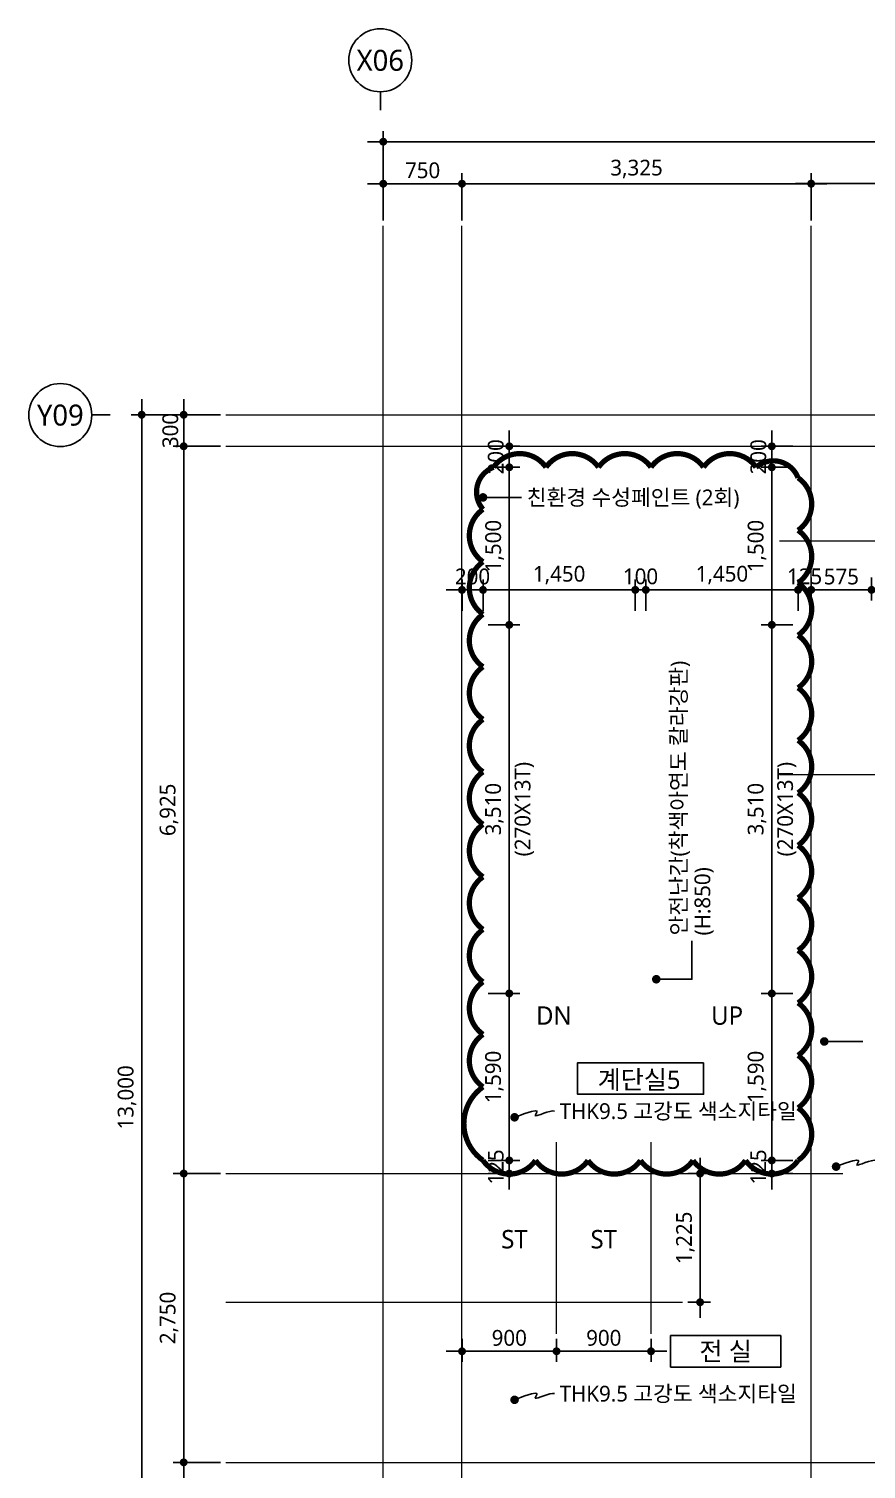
# Model space of a CAD drawing. Header units: millimetres. Extents: x 3320976 to 3527701, y 1183647 to 1243117.
# Drawn here: x 3464464 to 3472438, y 1228565 to 1242280 of the extents above; entities that cross this region are included whole.
import ezdxf
from ezdxf.enums import TextEntityAlignment as Align

# ---------------------------------------------------------------- set-up
doc = ezdxf.new("R2010")
doc.units = ezdxf.units.MM
doc.header["$MEASUREMENT"] = 0
doc.linetypes.add('CEN', pattern=[62, 60, -1, 0, -1])
doc.layers.get('0').update_dxf_attribs({"linetype": 'CONTINUOUS'})
for name, color, linetype, lineweight in [('A-AXIS-BUBL', 7, 'CONTINUOUS', 25), ('A-CNTL', 1, 'CEN', 15), ('A-DIMS', 7, 'CONTINUOUS', 25), ('A-MKXS-LEAD', 7, 'CONTINUOUS', 25), ('A-MKXS-TEXT1', 3, 'CONTINUOUS', 25), ('A-MKXX-NAME', 3, 'CONTINUOUS', 25), ('A-MKXX-SYMB', 7, 'CONTINUOUS', 25), ('A-XXXX-TXT2', 3, 'CONTINUOUS', 25), ('REV-202205', 20, 'CONTINUOUS', 25)]:
    doc.layers.add(name, color=color, linetype=linetype, lineweight=lineweight)
doc.styles.add('HY울릉도L', font='')
doc.styles.add('맑은고딕', font='malgun.ttf')
doc.styles.get('HY울릉도L').set_extended_font_data('HYwulM')
doc.dimstyles.new('CDIM', dxfattribs={"dimtxt": 3, "dimasz": 1.5, "dimexe": 2, "dimexo": 1, "dimgap": 1, "dimtad": 1, "dimdec": 0, "dimrnd": 0.5, "dimzin": 0, "dimdsep": 32, "dimlunit": 6, "dimtxsty": 'HY울릉도L', "dimblk1": '_CIDOT', "dimblk2": '_CIDOT', "dimsah": 1, "dimcen": 5.5, "dimclrd": 2, "dimclre": 2, "dimclrt": 7, "dimadec": 0, "dimazin": 0, "dimtfac": 1, "dimtdec": 0, "dimtix": 1, "dimtmove": 2, "dimatfit": 1, "dimldrblk": '_CIDOT', "dimfxl": 1, "dimtolj": 1, "dimtzin": 0, "dimlwd": -1, "dimarcsym": 0})

# ---------------------------------------------------------------- blocks, each defined once
blk = doc.blocks.new('_CIDOT')
at = {"color": 0, "linetype": 'ByBlock'}
blk.add_line((2, 0), (-1, 0), dxfattribs=at)
at = {"color": 0, "linetype": 'ByBlock', "const_width": 0.5}
blk.add_lwpolyline([(-0.25, 0, 1), (0.25, 0, 1)], format="xyb", close=True, dxfattribs=at)
blk = doc.blocks.new('*D137')
at = {"layer": 'A-DIMS', "lineweight": -2, "transparency": 16777216}
for p, q in [((-10975, 14850), (-10975, 15700)), ((25, 14850), (25, 15700))]:
    blk.add_line(p, q, dxfattribs=at)
at = {"layer": 'A-DIMS', "transparency": 16777216}
blk.add_line((-50, 15600), (-10900, 15600), dxfattribs=at)
at = {"layer": 'A-DIMS', "transparency": 16777216, "xscale": 75, "yscale": 75, "zscale": 75, "rotation": 180}
blk.add_blockref('_CIDOT', (-10975, 15600), dxfattribs=at)
at = {"layer": 'A-DIMS', "transparency": 16777216, "xscale": 75, "yscale": 75, "zscale": 75}
blk.add_blockref('_CIDOT', (25, 15600), dxfattribs=at)
at = {"layer": 'A-DIMS', "color": 3, "transparency": 16777216, "insert": (-5475, 15740), "char_height": 150, "attachment_point": 5, "style": '맑은고딕'}
blk.add_mtext('\\A1;11,000', dxfattribs=at)
blk = doc.blocks.new('*D138')
at = {"layer": 'A-DIMS', "lineweight": -2, "transparency": 16777216}
for p, q in [((-10975, 14850), (-10975, 15300)), ((-10225, 14849), (-10225, 15300))]:
    blk.add_line(p, q, dxfattribs=at)
at = {"layer": 'A-DIMS', "transparency": 16777216}
blk.add_line((-10300, 15200), (-10900, 15200), dxfattribs=at)
at = {"layer": 'A-DIMS', "transparency": 16777216, "xscale": 75, "yscale": 75, "zscale": 75, "rotation": 180}
blk.add_blockref('_CIDOT', (-10975, 15200), dxfattribs=at)
at = {"layer": 'A-DIMS', "transparency": 16777216, "xscale": 75, "yscale": 75, "zscale": 75}
blk.add_blockref('_CIDOT', (-10225, 15200), dxfattribs=at)
at = {"layer": 'A-DIMS', "color": 3, "transparency": 16777216, "insert": (-10600, 15327), "char_height": 150, "attachment_point": 5, "style": '맑은고딕'}
blk.add_mtext('\\A1;750', dxfattribs=at)
blk = doc.blocks.new('*D139')
at = {"layer": 'A-DIMS', "lineweight": -2, "transparency": 16777216}
for p, q in [((-12525, 13000), (-13375, 13000)), ((-12525, 0), (-13375, 0))]:
    blk.add_line(p, q, dxfattribs=at)
at = {"layer": 'A-DIMS', "transparency": 16777216}
blk.add_line((-13275, 75), (-13275, 12925), dxfattribs=at)
at = {"layer": 'A-DIMS', "transparency": 16777216, "xscale": 75, "yscale": 75, "zscale": 75}
for p, rotation in [((-13275, 13000), 90), ((-13275, 0), 270)]:
    blk.add_blockref('_CIDOT', p, dxfattribs=dict(at, rotation=rotation))
at = {"layer": 'A-DIMS', "color": 3, "transparency": 16777216, "insert": (-13415, 6500), "char_height": 150, "attachment_point": 5, "rotation": 90, "style": '맑은고딕'}
blk.add_mtext('\\A1;13,000', dxfattribs=at)
blk = doc.blocks.new('*D140')
at = {"layer": 'A-DIMS', "transparency": 16777216}
for p, q in [((-12875, 13075), (-12875, 13150)), ((-12875, 12700), (-12875, 13000)), ((-12875, 12625), (-12875, 12550))]:
    blk.add_line(p, q, dxfattribs=at)
at = {"layer": 'A-DIMS', "lineweight": -2, "transparency": 16777216}
for p, q in [((-12525, 13000), (-12975, 13000)), ((-12525, 12700), (-12975, 12700))]:
    blk.add_line(p, q, dxfattribs=at)
at = {"layer": 'A-DIMS', "transparency": 16777216, "xscale": 75, "yscale": 75, "zscale": 75}
for p, rotation in [((-12875, 13000), 270), ((-12875, 12700), 90)]:
    blk.add_blockref('_CIDOT', p, dxfattribs=dict(at, rotation=rotation))
at = {"layer": 'A-DIMS', "color": 3, "transparency": 16777216, "insert": (-13002, 12850), "char_height": 150, "attachment_point": 5, "rotation": 90, "style": '맑은고딕'}
blk.add_mtext('\\A1;300', dxfattribs=at)
blk = doc.blocks.new('*D131')
at = {"layer": 'A-DIMS', "lineweight": -2, "transparency": 16777216}
for p, q in [((-10225, 14849), (-10225, 15300)), ((-6900, 14849), (-6900, 15300))]:
    blk.add_line(p, q, dxfattribs=at)
at = {"layer": 'A-DIMS', "transparency": 16777216}
blk.add_line((-10150, 15200), (-6975, 15200), dxfattribs=at)
at = {"layer": 'A-DIMS', "transparency": 16777216, "xscale": 75, "yscale": 75, "zscale": 75, "rotation": 180}
blk.add_blockref('_CIDOT', (-10225, 15200), dxfattribs=at)
at = {"layer": 'A-DIMS', "transparency": 16777216, "xscale": 75, "yscale": 75, "zscale": 75}
blk.add_blockref('_CIDOT', (-6900, 15200), dxfattribs=at)
at = {"layer": 'A-DIMS', "color": 3, "transparency": 16777216, "insert": (-8563, 15340), "char_height": 150, "attachment_point": 5, "style": '맑은고딕'}
blk.add_mtext('\\A1;3,325', dxfattribs=at)
blk = doc.blocks.new('*D132')
at = {"layer": 'A-DIMS', "lineweight": -2, "transparency": 16777216}
for p, q in [((-6900, 14849), (-6900, 15301)), ((-3900, 14851), (-3900, 15301))]:
    blk.add_line(p, q, dxfattribs=at)
at = {"layer": 'A-DIMS', "transparency": 16777216}
blk.add_line((-6825, 15201), (-3975, 15201), dxfattribs=at)
at = {"layer": 'A-DIMS', "transparency": 16777216, "xscale": 75, "yscale": 75, "zscale": 75, "rotation": 180}
blk.add_blockref('_CIDOT', (-6900, 15201), dxfattribs=at)
at = {"layer": 'A-DIMS', "transparency": 16777216, "xscale": 75, "yscale": 75, "zscale": 75}
blk.add_blockref('_CIDOT', (-3900, 15201), dxfattribs=at)
at = {"layer": 'A-DIMS', "color": 3, "transparency": 16777216, "insert": (-5400, 15341), "char_height": 150, "attachment_point": 5, "style": '맑은고딕'}
blk.add_mtext('\\A1;3,000', dxfattribs=at)
blk = doc.blocks.new('*D133')
at = {"layer": 'A-DIMS', "lineweight": -2, "transparency": 16777216}
for p, q in [((-12525, 12700), (-12975, 12700)), ((-12525, 5775), (-12975, 5775))]:
    blk.add_line(p, q, dxfattribs=at)
at = {"layer": 'A-DIMS', "transparency": 16777216}
blk.add_line((-12875, 12625), (-12875, 5850), dxfattribs=at)
at = {"layer": 'A-DIMS', "transparency": 16777216, "xscale": 75, "yscale": 75, "zscale": 75}
for p, rotation in [((-12875, 12700), 90), ((-12875, 5775), 270)]:
    blk.add_blockref('_CIDOT', p, dxfattribs=dict(at, rotation=rotation))
at = {"layer": 'A-DIMS', "color": 3, "transparency": 16777216, "insert": (-13015, 9238), "char_height": 150, "attachment_point": 5, "rotation": 90, "style": '맑은고딕'}
blk.add_mtext('\\A1;6,925', dxfattribs=at)
blk = doc.blocks.new('*D134')
at = {"layer": 'A-DIMS', "lineweight": -2, "transparency": 16777216}
for p, q in [((-12525, 3025), (-12975, 3025)), ((-12525, 0), (-12975, 0))]:
    blk.add_line(p, q, dxfattribs=at)
at = {"layer": 'A-DIMS', "transparency": 16777216}
blk.add_line((-12875, 2950), (-12875, 75), dxfattribs=at)
at = {"layer": 'A-DIMS', "transparency": 16777216, "xscale": 75, "yscale": 75, "zscale": 75}
for p, rotation in [((-12875, 3025), 90), ((-12875, 0), 270)]:
    blk.add_blockref('_CIDOT', p, dxfattribs=dict(at, rotation=rotation))
at = {"layer": 'A-DIMS', "color": 3, "transparency": 16777216, "insert": (-13015, 1512), "char_height": 150, "attachment_point": 5, "rotation": 90, "style": '맑은고딕'}
blk.add_mtext('\\A1;3,025', dxfattribs=at)
blk = doc.blocks.new('*D135')
at = {"layer": 'A-DIMS', "lineweight": -2, "transparency": 16777216}
for p, q in [((-12525, 5775), (-12975, 5775)), ((-12525, 3025), (-12975, 3025))]:
    blk.add_line(p, q, dxfattribs=at)
at = {"layer": 'A-DIMS', "transparency": 16777216}
blk.add_line((-12875, 3100), (-12875, 5700), dxfattribs=at)
at = {"layer": 'A-DIMS', "transparency": 16777216, "xscale": 75, "yscale": 75, "zscale": 75}
for p, rotation in [((-12875, 5775), 90), ((-12875, 3025), 270)]:
    blk.add_blockref('_CIDOT', p, dxfattribs=dict(at, rotation=rotation))
at = {"layer": 'A-DIMS', "color": 3, "transparency": 16777216, "insert": (-13015, 4400), "char_height": 150, "attachment_point": 5, "rotation": 90, "style": '맑은고딕'}
blk.add_mtext('\\A1;2,750', dxfattribs=at)
blk = doc.blocks.new('*D86')
at = {"layer": 'A-DIMS', "lineweight": -2, "transparency": 16777216}
for p, q in [((3469489, 1229805), (3469489, 1229588)), ((3470389, 1229805), (3470389, 1229588))]:
    blk.add_line(p, q, dxfattribs=at)
at = {"layer": 'A-DIMS', "transparency": 16777216}
blk.add_line((3469564, 1229688), (3470314, 1229688), dxfattribs=at)
at = {"layer": 'A-DIMS', "transparency": 16777216, "xscale": 75, "yscale": 75, "zscale": 75, "rotation": 180}
blk.add_blockref('_CIDOT', (3469489, 1229688), dxfattribs=at)
at = {"layer": 'A-DIMS', "transparency": 16777216, "xscale": 75, "yscale": 75, "zscale": 75}
blk.add_blockref('_CIDOT', (3470389, 1229688), dxfattribs=at)
at = {"layer": 'A-DIMS', "color": 3, "transparency": 16777216, "insert": (3469939, 1229815), "char_height": 150, "attachment_point": 5, "style": '맑은고딕'}
blk.add_mtext('\\A1;900', dxfattribs=at)
blk = doc.blocks.new('*D87')
at = {"layer": 'A-DIMS', "lineweight": -2, "transparency": 16777216}
for p, q in [((3468589, 1229805), (3468589, 1229588)), ((3469489, 1229805), (3469489, 1229588))]:
    blk.add_line(p, q, dxfattribs=at)
at = {"layer": 'A-DIMS', "transparency": 16777216}
blk.add_line((3469414, 1229688), (3468664, 1229688), dxfattribs=at)
at = {"layer": 'A-DIMS', "transparency": 16777216, "xscale": 75, "yscale": 75, "zscale": 75, "rotation": 180}
blk.add_blockref('_CIDOT', (3468589, 1229688), dxfattribs=at)
at = {"layer": 'A-DIMS', "transparency": 16777216, "xscale": 75, "yscale": 75, "zscale": 75}
blk.add_blockref('_CIDOT', (3469489, 1229688), dxfattribs=at)
at = {"layer": 'A-DIMS', "color": 3, "transparency": 16777216, "insert": (3469039, 1229815), "char_height": 150, "attachment_point": 5, "style": '맑은고딕'}
blk.add_mtext('\\A1;900', dxfattribs=at)
blk = doc.blocks.new('*D88')
at = {"layer": 'A-DIMS', "lineweight": -2, "transparency": 16777216}
for p, q in [((3470739, 1231380), (3470956, 1231380)), ((3470739, 1230155), (3470956, 1230155))]:
    blk.add_line(p, q, dxfattribs=at)
at = {"layer": 'A-DIMS', "transparency": 16777216}
blk.add_line((3470856, 1230230), (3470856, 1231305), dxfattribs=at)
at = {"layer": 'A-DIMS', "transparency": 16777216, "xscale": 75, "yscale": 75, "zscale": 75}
for p, rotation in [((3470856, 1231380), 90), ((3470856, 1230155), 270)]:
    blk.add_blockref('_CIDOT', p, dxfattribs=dict(at, rotation=rotation))
at = {"layer": 'A-DIMS', "color": 3, "transparency": 16777216, "insert": (3470716, 1230768), "char_height": 150, "attachment_point": 5, "rotation": 90, "style": '맑은고딕'}
blk.add_mtext('\\A1;1,225', dxfattribs=at)
blk = doc.blocks.new('*D90')
at = {"layer": 'A-DIMS', "lineweight": -2, "transparency": 16777216}
for p, q in [((3472489, 1237055), (3472489, 1236838)), ((3473489, 1237055), (3473489, 1236838))]:
    blk.add_line(p, q, dxfattribs=at)
at = {"layer": 'A-DIMS', "transparency": 16777216}
blk.add_line((3473414, 1236938), (3472564, 1236938), dxfattribs=at)
at = {"layer": 'A-DIMS', "transparency": 16777216, "xscale": 75, "yscale": 75, "zscale": 75, "rotation": 180}
blk.add_blockref('_CIDOT', (3472489, 1236938), dxfattribs=at)
at = {"layer": 'A-DIMS', "transparency": 16777216, "xscale": 75, "yscale": 75, "zscale": 75}
blk.add_blockref('_CIDOT', (3473489, 1236938), dxfattribs=at)
at = {"layer": 'A-DIMS', "color": 3, "transparency": 16777216, "insert": (3472989, 1237078), "char_height": 150, "attachment_point": 5, "style": '맑은고딕'}
blk.add_mtext('\\A1;1,000', dxfattribs=at)
blk = doc.blocks.new('*D91')
at = {"layer": 'A-DIMS', "lineweight": -2, "transparency": 16777216}
for p, q in [((3471914, 1237055), (3471914, 1236838)), ((3472489, 1237055), (3472489, 1236838))]:
    blk.add_line(p, q, dxfattribs=at)
at = {"layer": 'A-DIMS', "transparency": 16777216}
blk.add_line((3472414, 1236938), (3471989, 1236938), dxfattribs=at)
at = {"layer": 'A-DIMS', "transparency": 16777216, "xscale": 75, "yscale": 75, "zscale": 75, "rotation": 180}
blk.add_blockref('_CIDOT', (3471914, 1236938), dxfattribs=at)
at = {"layer": 'A-DIMS', "transparency": 16777216, "xscale": 75, "yscale": 75, "zscale": 75}
blk.add_blockref('_CIDOT', (3472489, 1236938), dxfattribs=at)
at = {"layer": 'A-DIMS', "color": 3, "transparency": 16777216, "insert": (3472201, 1237064), "char_height": 150, "attachment_point": 5, "style": '맑은고딕'}
blk.add_mtext('\\A1;575', dxfattribs=at)
blk = doc.blocks.new('*D309')
at = {"layer": 'A-DIMS', "lineweight": -2, "transparency": 16777216}
for p, q in [((3470339, 1236738), (3470339, 1237038)), ((3471789, 1236738), (3471789, 1237038))]:
    blk.add_line(p, q, dxfattribs=at)
at = {"layer": 'A-DIMS', "transparency": 16777216}
blk.add_line((3470414, 1236938), (3471714, 1236938), dxfattribs=at)
at = {"layer": 'A-DIMS', "transparency": 16777216, "xscale": 75, "yscale": 75, "zscale": 75, "rotation": 180}
blk.add_blockref('_CIDOT', (3470339, 1236938), dxfattribs=at)
at = {"layer": 'A-DIMS', "transparency": 16777216, "xscale": 75, "yscale": 75, "zscale": 75}
blk.add_blockref('_CIDOT', (3471789, 1236938), dxfattribs=at)
at = {"layer": 'A-DIMS', "color": 3, "transparency": 16777216, "insert": (3471064, 1237078), "char_height": 150, "attachment_point": 5, "style": '맑은고딕'}
blk.add_mtext('\\A1;1,450', dxfattribs=at)
blk = doc.blocks.new('*D310')
at = {"layer": 'A-DIMS', "lineweight": -2, "transparency": 16777216}
for p, q in [((3471739, 1236605), (3471439, 1236605)), ((3471739, 1233095), (3471439, 1233095))]:
    blk.add_line(p, q, dxfattribs=at)
at = {"layer": 'A-DIMS', "transparency": 16777216}
blk.add_line((3471539, 1233170), (3471539, 1236530), dxfattribs=at)
at = {"layer": 'A-DIMS', "transparency": 16777216, "xscale": 75, "yscale": 75, "zscale": 75}
for p, rotation in [((3471539, 1236605), 90), ((3471539, 1233095), 270)]:
    blk.add_blockref('_CIDOT', p, dxfattribs=dict(at, rotation=rotation))
at = {"layer": 'A-DIMS', "color": 3, "transparency": 16777216, "char_height": 150, "attachment_point": 5, "rotation": 90, "style": '맑은고딕'}
for s, insert in [('\\A1;(270X13T)', (3471682, 1234850)), ('\\A1;3,510', (3471398, 1234850))]:
    blk.add_mtext(s, dxfattribs=dict(at, insert=insert))
blk = doc.blocks.new('*D311')
at = {"layer": 'A-DIMS', "lineweight": -2, "transparency": 16777216}
for p, q in [((3471739, 1233095), (3471439, 1233095)), ((3471739, 1231505), (3471439, 1231505))]:
    blk.add_line(p, q, dxfattribs=at)
at = {"layer": 'A-DIMS', "transparency": 16777216}
blk.add_line((3471539, 1233020), (3471539, 1231580), dxfattribs=at)
at = {"layer": 'A-DIMS', "transparency": 16777216, "xscale": 75, "yscale": 75, "zscale": 75}
for p, rotation in [((3471539, 1233095), 90), ((3471539, 1231505), 270)]:
    blk.add_blockref('_CIDOT', p, dxfattribs=dict(at, rotation=rotation))
at = {"layer": 'A-DIMS', "color": 3, "transparency": 16777216, "insert": (3471398, 1232300), "char_height": 150, "attachment_point": 5, "rotation": 90, "style": '맑은고딕'}
blk.add_mtext('\\A1;1,590', dxfattribs=at)
blk = doc.blocks.new('*D312')
at = {"layer": 'A-DIMS', "lineweight": -2, "transparency": 16777216}
for p, q in [((3471739, 1238105), (3471439, 1238105)), ((3471739, 1236605), (3471439, 1236605))]:
    blk.add_line(p, q, dxfattribs=at)
at = {"layer": 'A-DIMS', "transparency": 16777216}
blk.add_line((3471539, 1236680), (3471539, 1238030), dxfattribs=at)
at = {"layer": 'A-DIMS', "transparency": 16777216, "xscale": 75, "yscale": 75, "zscale": 75}
for p, rotation in [((3471539, 1238105), 90), ((3471539, 1236605), 270)]:
    blk.add_blockref('_CIDOT', p, dxfattribs=dict(at, rotation=rotation))
at = {"layer": 'A-DIMS', "color": 3, "transparency": 16777216, "insert": (3471398, 1237355), "char_height": 150, "attachment_point": 5, "rotation": 90, "style": '맑은고딕'}
blk.add_mtext('\\A1;1,500', dxfattribs=at)
blk = doc.blocks.new('*D313')
at = {"layer": 'A-DIMS', "transparency": 16777216}
for p, q in [((3471539, 1238380), (3471539, 1238455)), ((3471539, 1238105), (3471539, 1238305)), ((3471539, 1238030), (3471539, 1237955))]:
    blk.add_line(p, q, dxfattribs=at)
at = {"layer": 'A-DIMS', "lineweight": -2, "transparency": 16777216}
for p, q in [((3471739, 1238305), (3471439, 1238305)), ((3471739, 1238105), (3471439, 1238105))]:
    blk.add_line(p, q, dxfattribs=at)
at = {"layer": 'A-DIMS', "transparency": 16777216, "xscale": 75, "yscale": 75, "zscale": 75}
for p, rotation in [((3471539, 1238305), 270), ((3471539, 1238105), 90)]:
    blk.add_blockref('_CIDOT', p, dxfattribs=dict(at, rotation=rotation))
at = {"layer": 'A-DIMS', "color": 3, "transparency": 16777216, "insert": (3471411, 1238205), "char_height": 150, "attachment_point": 5, "rotation": 90, "style": '맑은고딕'}
blk.add_mtext('\\A1;200', dxfattribs=at)
blk = doc.blocks.new('*D314')
at = {"layer": 'A-DIMS', "transparency": 16777216}
for p, q in [((3471539, 1231580), (3471539, 1231655)), ((3471539, 1231505), (3471539, 1231380)), ((3471539, 1231305), (3471539, 1231230))]:
    blk.add_line(p, q, dxfattribs=at)
at = {"layer": 'A-DIMS', "lineweight": -2, "transparency": 16777216}
for p, q in [((3471739, 1231505), (3471439, 1231505)), ((3471739, 1231380), (3471439, 1231380))]:
    blk.add_line(p, q, dxfattribs=at)
at = {"layer": 'A-DIMS', "transparency": 16777216, "xscale": 75, "yscale": 75, "zscale": 75}
for p, rotation in [((3471539, 1231505), 270), ((3471539, 1231380), 90)]:
    blk.add_blockref('_CIDOT', p, dxfattribs=dict(at, rotation=rotation))
at = {"layer": 'A-DIMS', "color": 3, "transparency": 16777216, "insert": (3471411, 1231443), "char_height": 150, "attachment_point": 5, "rotation": 90, "style": '맑은고딕'}
blk.add_mtext('\\A1;125', dxfattribs=at)
blk = doc.blocks.new('*D304')
at = {"layer": 'A-DIMS', "lineweight": -2, "transparency": 16777216}
for p, q in [((3468839, 1236605), (3469139, 1236605)), ((3468839, 1233095), (3469139, 1233095))]:
    blk.add_line(p, q, dxfattribs=at)
at = {"layer": 'A-DIMS', "transparency": 16777216}
blk.add_line((3469039, 1233170), (3469039, 1236530), dxfattribs=at)
at = {"layer": 'A-DIMS', "transparency": 16777216, "xscale": 75, "yscale": 75, "zscale": 75}
for p, rotation in [((3469039, 1236605), 90), ((3469039, 1233095), 270)]:
    blk.add_blockref('_CIDOT', p, dxfattribs=dict(at, rotation=rotation))
at = {"layer": 'A-DIMS', "color": 3, "transparency": 16777216, "char_height": 150, "attachment_point": 5, "rotation": 90, "style": '맑은고딕'}
for s, insert in [('\\A1;(270X13T)', (3469182, 1234850)), ('\\A1;3,510', (3468898, 1234850))]:
    blk.add_mtext(s, dxfattribs=dict(at, insert=insert))
blk = doc.blocks.new('*D305')
at = {"layer": 'A-DIMS', "lineweight": -2, "transparency": 16777216}
for p, q in [((3468839, 1233095), (3469139, 1233095)), ((3468839, 1231505), (3469139, 1231505))]:
    blk.add_line(p, q, dxfattribs=at)
at = {"layer": 'A-DIMS', "transparency": 16777216}
blk.add_line((3469039, 1233020), (3469039, 1231580), dxfattribs=at)
at = {"layer": 'A-DIMS', "transparency": 16777216, "xscale": 75, "yscale": 75, "zscale": 75}
for p, rotation in [((3469039, 1233095), 90), ((3469039, 1231505), 270)]:
    blk.add_blockref('_CIDOT', p, dxfattribs=dict(at, rotation=rotation))
at = {"layer": 'A-DIMS', "color": 3, "transparency": 16777216, "insert": (3468898, 1232300), "char_height": 150, "attachment_point": 5, "rotation": 90, "style": '맑은고딕'}
blk.add_mtext('\\A1;1,590', dxfattribs=at)
blk = doc.blocks.new('*D306')
at = {"layer": 'A-DIMS', "lineweight": -2, "transparency": 16777216}
for p, q in [((3468839, 1238105), (3469139, 1238105)), ((3468839, 1236605), (3469139, 1236605))]:
    blk.add_line(p, q, dxfattribs=at)
at = {"layer": 'A-DIMS', "transparency": 16777216}
blk.add_line((3469039, 1236680), (3469039, 1238030), dxfattribs=at)
at = {"layer": 'A-DIMS', "transparency": 16777216, "xscale": 75, "yscale": 75, "zscale": 75}
for p, rotation in [((3469039, 1238105), 90), ((3469039, 1236605), 270)]:
    blk.add_blockref('_CIDOT', p, dxfattribs=dict(at, rotation=rotation))
at = {"layer": 'A-DIMS', "color": 3, "transparency": 16777216, "insert": (3468899, 1237355), "char_height": 150, "attachment_point": 5, "rotation": 90, "style": '맑은고딕'}
blk.add_mtext('\\A1;1,500', dxfattribs=at)
blk = doc.blocks.new('*D307')
at = {"layer": 'A-DIMS', "transparency": 16777216}
for p, q in [((3469039, 1238380), (3469039, 1238455)), ((3469039, 1238105), (3469039, 1238305)), ((3469039, 1238030), (3469039, 1237955))]:
    blk.add_line(p, q, dxfattribs=at)
at = {"layer": 'A-DIMS', "lineweight": -2, "transparency": 16777216}
for p, q in [((3468839, 1238305), (3469139, 1238305)), ((3468839, 1238105), (3469139, 1238105))]:
    blk.add_line(p, q, dxfattribs=at)
at = {"layer": 'A-DIMS', "transparency": 16777216, "xscale": 75, "yscale": 75, "zscale": 75}
for p, rotation in [((3469039, 1238305), 270), ((3469039, 1238105), 90)]:
    blk.add_blockref('_CIDOT', p, dxfattribs=dict(at, rotation=rotation))
at = {"layer": 'A-DIMS', "color": 3, "transparency": 16777216, "insert": (3468911, 1238205), "char_height": 150, "attachment_point": 5, "rotation": 90, "style": '맑은고딕'}
blk.add_mtext('\\A1;200', dxfattribs=at)
blk = doc.blocks.new('*D308')
at = {"layer": 'A-DIMS', "transparency": 16777216}
for p, q in [((3469039, 1231580), (3469039, 1231655)), ((3469039, 1231505), (3469039, 1231380)), ((3469039, 1231305), (3469039, 1231230))]:
    blk.add_line(p, q, dxfattribs=at)
at = {"layer": 'A-DIMS', "lineweight": -2, "transparency": 16777216}
for p, q in [((3468839, 1231505), (3469139, 1231505)), ((3468839, 1231380), (3469139, 1231380))]:
    blk.add_line(p, q, dxfattribs=at)
at = {"layer": 'A-DIMS', "transparency": 16777216, "xscale": 75, "yscale": 75, "zscale": 75}
for p, rotation in [((3469039, 1231505), 270), ((3469039, 1231380), 90)]:
    blk.add_blockref('_CIDOT', p, dxfattribs=dict(at, rotation=rotation))
at = {"layer": 'A-DIMS', "color": 3, "transparency": 16777216, "insert": (3468911, 1231443), "char_height": 150, "attachment_point": 5, "rotation": 90, "style": '맑은고딕'}
blk.add_mtext('\\A1;125', dxfattribs=at)
blk = doc.blocks.new('*D301')
at = {"layer": 'A-DIMS', "lineweight": -2, "transparency": 16777216}
for p, q in [((3468789, 1236738), (3468789, 1237038)), ((3470239, 1236738), (3470239, 1237038))]:
    blk.add_line(p, q, dxfattribs=at)
at = {"layer": 'A-DIMS', "transparency": 16777216}
blk.add_line((3468864, 1236938), (3470164, 1236938), dxfattribs=at)
at = {"layer": 'A-DIMS', "transparency": 16777216, "xscale": 75, "yscale": 75, "zscale": 75, "rotation": 180}
blk.add_blockref('_CIDOT', (3468789, 1236938), dxfattribs=at)
at = {"layer": 'A-DIMS', "transparency": 16777216, "xscale": 75, "yscale": 75, "zscale": 75}
blk.add_blockref('_CIDOT', (3470239, 1236938), dxfattribs=at)
at = {"layer": 'A-DIMS', "color": 3, "transparency": 16777216, "insert": (3469514, 1237078), "char_height": 150, "attachment_point": 5, "style": '맑은고딕'}
blk.add_mtext('\\A1;1,450', dxfattribs=at)
blk = doc.blocks.new('*D302')
at = {"layer": 'A-DIMS', "lineweight": -2, "transparency": 16777216}
for p, q in [((3470239, 1236738), (3470239, 1237038)), ((3470339, 1236738), (3470339, 1237038))]:
    blk.add_line(p, q, dxfattribs=at)
at = {"layer": 'A-DIMS', "transparency": 16777216}
for p, q in [((3470164, 1236938), (3470089, 1236938)), ((3470339, 1236938), (3470239, 1236938)), ((3470414, 1236938), (3470489, 1236938))]:
    blk.add_line(p, q, dxfattribs=at)
at = {"layer": 'A-DIMS', "transparency": 16777216, "xscale": 75, "yscale": 75, "zscale": 75}
blk.add_blockref('_CIDOT', (3470239, 1236938), dxfattribs=at)
at = {"layer": 'A-DIMS', "transparency": 16777216, "xscale": 75, "yscale": 75, "zscale": 75, "rotation": 180}
blk.add_blockref('_CIDOT', (3470339, 1236938), dxfattribs=at)
at = {"layer": 'A-DIMS', "color": 3, "transparency": 16777216, "insert": (3470289, 1237066), "char_height": 150, "attachment_point": 5, "style": '맑은고딕'}
blk.add_mtext('\\A1;100', dxfattribs=at)
blk = doc.blocks.new('*D303')
at = {"layer": 'A-DIMS', "lineweight": -2, "transparency": 16777216}
for p, q in [((3468589, 1236738), (3468589, 1237038)), ((3468789, 1236738), (3468789, 1237038))]:
    blk.add_line(p, q, dxfattribs=at)
at = {"layer": 'A-DIMS', "transparency": 16777216}
for p, q in [((3468514, 1236938), (3468439, 1236938)), ((3468589, 1236938), (3468789, 1236938)), ((3468864, 1236938), (3468939, 1236938))]:
    blk.add_line(p, q, dxfattribs=at)
at = {"layer": 'A-DIMS', "transparency": 16777216, "xscale": 75, "yscale": 75, "zscale": 75}
blk.add_blockref('_CIDOT', (3468589, 1236938), dxfattribs=at)
at = {"layer": 'A-DIMS', "transparency": 16777216, "xscale": 75, "yscale": 75, "zscale": 75, "rotation": 180}
blk.add_blockref('_CIDOT', (3468789, 1236938), dxfattribs=at)
at = {"layer": 'A-DIMS', "color": 3, "transparency": 16777216, "insert": (3468689, 1237065), "char_height": 150, "attachment_point": 5, "style": '맑은고딕'}
blk.add_mtext('\\A1;200', dxfattribs=at)
blk = doc.blocks.new('*D331')
at = {"layer": 'A-DIMS', "lineweight": -2, "transparency": 16777216}
for p, q in [((3471789, 1236738), (3471789, 1237038)), ((3471914, 1236738), (3471914, 1237038))]:
    blk.add_line(p, q, dxfattribs=at)
at = {"layer": 'A-DIMS', "transparency": 16777216}
for p, q in [((3471714, 1236938), (3471639, 1236938)), ((3471914, 1236938), (3471789, 1236938)), ((3471989, 1236938), (3472064, 1236938))]:
    blk.add_line(p, q, dxfattribs=at)
at = {"layer": 'A-DIMS', "transparency": 16777216, "xscale": 75, "yscale": 75, "zscale": 75}
blk.add_blockref('_CIDOT', (3471789, 1236938), dxfattribs=at)
at = {"layer": 'A-DIMS', "transparency": 16777216, "xscale": 75, "yscale": 75, "zscale": 75, "rotation": 180}
blk.add_blockref('_CIDOT', (3471914, 1236938), dxfattribs=at)
at = {"layer": 'A-DIMS', "color": 3, "transparency": 16777216, "insert": (3471851, 1237066), "char_height": 150, "attachment_point": 5, "style": '맑은고딕'}
blk.add_mtext('\\A1;125', dxfattribs=at)
blk = doc.blocks.new('CORE5_GRID_1')
at = {"layer": 'A-AXIS-BUBL', "ltscale": 0.2}
for p, q in [((-11000, 15900), (-11000, 16075)), ((-13575, 13000), (-13750, 13000))]:
    blk.add_line(p, q, dxfattribs=at)
for centre in [(-11002.9, 16375), (-14050, 12997.1)]:
    blk.add_circle(centre, 300, dxfattribs=at)
at = {"layer": 'A-CNTL'}
for p, q in [((-10975, -1800.7), (-10975, 14799.3)), ((-10225, -1800.7), (-10225, 14799.3)), ((-6900, -1800), (-6900, 14799.3)), ((-12475, 13000), (1525, 13000)), ((-12475, 12700), (1525, 12700)), ((-7200, 11800), (-3600, 11800)), ((-7200, 9575), (1525, 9575)), ((-9325, 4250), (-9325, 6075)), ((-8425, 4250), (-8425, 6075)), ((-12475, 5775), (-6600, 5775)), ((-12475, 4550), (-8125, 4550)), ((-12475, 3025), (1525, 3025))]:
    blk.add_line(p, q, dxfattribs=at)
at = {"layer": 'A-XXXX-TXT2', "ltscale": 0.2, "style": '맑은고딕'}
for s, p in [('X06', (-11002.9, 16375)), ('Y09', (-14050, 12997.1))]:
    blk.add_text(s, height=200, dxfattribs=at).set_placement(p, align=Align.MIDDLE)
at = {"layer": 'A-DIMS'}
for base, p1, p2, angle, picture, middle in [((-10975, 15600), (25, 14800), (-10975, 14800), 180, '*D137', (-5475, 15740.5)), ((-10975, 15200), (-10225, 14799.3), (-10975, 14800), 180, '*D138', (-10600, 15327.5)), ((-13275, 13000), (-12475, 0), (-12475, 13000), 270, '*D139', (-13415.5, 6500)), ((-12875, 13000), (-12475, 12700), (-12475, 13000), 270, '*D140', (-13002.5, 12850)), ((-12875, 5775), (-12475, 12700), (-12475, 5775), 90, '*D133', (-13015.1, 9237.5)), ((-12875, 5775), (-12475, 3025), (-12475, 5775), 270, '*D135', (-13015.1, 4400)), ((-12875, 0), (-12475, 3025), (-12475, 0), 90, '*D134', (-13015.1, 1512.5))]:
    dim = blk.add_linear_dim(base=base, p1=p1, p2=p2, angle=angle, dimstyle='CDIM', override={"dimscale": 50, "dimtxsty": '맑은고딕', "dimclrd": 256, "dimclre": 256, "dimclrt": 3}, dxfattribs=at)
    dim.commit()
    dim.dimension.update_dxf_attribs({"geometry": picture, "text_midpoint": middle})
for base, p1, p2, picture, middle in [((-6900, 15200), (-10225, 14799.3), (-6900, 14799.3), '*D131', (-8562.5, 15340.1)), ((-3900, 15200.7), (-6900, 14799.3), (-3900, 14800.7), '*D132', (-5400, 15340.7))]:
    dim = blk.add_linear_dim(base=base, p1=p1, p2=p2, dimstyle='CDIM', override={"dimscale": 50, "dimtxsty": '맑은고딕', "dimclrd": 256, "dimclre": 256, "dimclrt": 3}, dxfattribs=at)
    dim.commit()
    dim.dimension.update_dxf_attribs({"geometry": picture, "text_midpoint": middle})

msp = doc.modelspace()

# ---------------------------------------------------------------- linework, layer by layer
at = {"layer": 'A-MKXS-LEAD', "const_width": 40}
for points in [[(3468768.3, 1237820.7, 1), (3468809.7, 1237816.5, 1)], [(3470440.9, 1233209.7, -1), (3470436.7, 1233251.1, -1)], [(3472018.1, 1232640, 1), (3472059.5, 1232635.8, 1)], [(3469068.9, 1231918, 1), (3469110.3, 1231913.9, 1)], [(3472130.3, 1231448.4, 1), (3472171.7, 1231444.3, 1)], [(3469068.9, 1229227.9, 1), (3469110.3, 1229223.8, 1)]]:
    msp.add_lwpolyline(points, format="xyb", close=True, dxfattribs=at)
at = {"layer": 'A-MKXS-LEAD'}
for points in [[(3469156, 1237818.6), (3468789, 1237818.6), (3468789, 1237818.6)], [(3470778.1, 1233597.4), (3470778.1, 1233230.4), (3470438.8, 1233230.4)], [(3472405.8, 1232637.9), (3472038.8, 1232637.9), (3472038.8, 1232637.9)], [(3469088.8, 1231915.6), (3469186.5, 1231952.5), (3469250.2, 1231972.4), (3469286.5, 1231978.8), (3469301.9, 1231975.3), (3469303, 1231965.4), (3469296.5, 1231952.6), (3469289, 1231940.4), (3469287.1, 1231932.4), (3469295.7, 1231931), (3469313.8, 1231935.4), (3469338.7, 1231943.7), (3469367.6, 1231953.8), (3469397.8, 1231963.9), (3469426.6, 1231972), (3469451.3, 1231976.3), (3469469.2, 1231974.9)], [(3472150.2, 1231446), (3472247.9, 1231482.9), (3472311.6, 1231502.8), (3472347.9, 1231509.2), (3472363.3, 1231505.7), (3472364.4, 1231495.8), (3472357.9, 1231483), (3472350.4, 1231470.8), (3472348.4, 1231462.8), (3472357.1, 1231461.4), (3472375.2, 1231465.8), (3472400.1, 1231474.1), (3472429, 1231484.2), (3472459.2, 1231494.3), (3472488, 1231502.4), (3472512.7, 1231506.7), (3472530.5, 1231505.3)], [(3469088.8, 1229225.5), (3469186.5, 1229262.4), (3469250.2, 1229282.3), (3469286.5, 1229288.7), (3469301.9, 1229285.2), (3469303, 1229275.3), (3469296.5, 1229262.5), (3469289, 1229250.3), (3469287.1, 1229242.3), (3469295.7, 1229240.9), (3469313.8, 1229245.3), (3469338.7, 1229253.5), (3469367.6, 1229263.7), (3469397.8, 1229273.7), (3469426.6, 1229281.9), (3469451.3, 1229286.2), (3469469.2, 1229284.8)]]:
    msp.add_lwpolyline(points, dxfattribs=at)
at = {"layer": 'A-MKXX-SYMB'}
for points in [[(3470888.8, 1232435.4), (3469688.8, 1232435.4), (3469688.8, 1232135.4), (3470888.8, 1232135.4)], [(3471624.4, 1229837.9), (3470574.4, 1229837.9), (3470574.4, 1229537.9), (3471624.4, 1229537.9)]]:
    msp.add_lwpolyline(points, close=True, dxfattribs=at)
at = {"layer": 'REV-202205', "const_width": 50}
msp.add_lwpolyline([(3468788.8, 1231505.4, 0.5205671), (3469288.8, 1231505.4, 0.5205671), (3469788.8, 1231505.4, 0.5205671), (3470288.8, 1231505.4, 0.5205671), (3470788.8, 1231505.4, 0.5205671), (3471288.8, 1231505.4, 0.5205671), (3471788.8, 1231505.4, 0.5205671), (3471788.8, 1232005.4, 0.5205671), (3471788.8, 1232505.4, 0.5205671), (3471788.8, 1233005.4, 0.5205671), (3471788.8, 1233505.4, 0.5205671), (3471788.8, 1234005.4, 0.5205671), (3471788.8, 1234505.4, 0.5205671), (3471788.8, 1235005.4, 0.5205671), (3471788.8, 1235505.4, 0.5205671), (3471788.8, 1236005.4, 0.5205671), (3471788.8, 1236505.4, 0.5205671), (3471788.8, 1237005.4, 0.5205671), (3471788.8, 1237505.4, 0.5205671), (3471788.8, 1238005.4, 0.5205671), (3471388.8, 1238105.4, 0.5205671), (3470888.8, 1238105.4, 0.5205671), (3470388.8, 1238105.4, 0.5205671), (3469888.8, 1238105.4, 0.5205671), (3469388.8, 1238105.4, 0.5205671), (3468888.8, 1238105.4, 0.5205671), (3468788.8, 1237705.4, 0.5205671), (3468788.8, 1237205.4, 0.5205671), (3468788.8, 1236705.4, 0.5205671), (3468788.8, 1236205.4, 0.5205671), (3468788.8, 1235705.4, 0.5205671), (3468788.8, 1235205.4, 0.5205671), (3468788.8, 1234705.4, 0.5205671), (3468788.8, 1234205.4, 0.5205671), (3468788.8, 1233705.4, 0.5205671), (3468788.8, 1233205.4, 0.5205671), (3468788.8, 1232705.4, 0.5205671), (3468788.8, 1232205.4, 0.5205671)], format="xyb", close=True, dxfattribs=at)

# ---------------------------------------------------------------- block references
at = {"layer": 'A-DIMS'}
msp.add_blockref('CORE5_GRID_1', (3478813.8, 1225605.4), dxfattribs=at)

# ---------------------------------------------------------------- texts
at = {"layer": 'A-MKXS-TEXT1', "style": '맑은고딕'}
for s, p in [('친환경 수성페인트 (2회)', (3469206, 1237818.6)), ('THK9.5 고강도 색소지타일', (3469519.2, 1231974.9)), ('THK9.5 고강도 색소지타일', (3469519.2, 1229284.8))]:
    msp.add_text(s, height=150, dxfattribs=at).set_placement(p, align=Align.MIDDLE_LEFT)
for s, p in [('안전난간(착색아연도 칼라강판)', (3470650.6, 1233647.4)), ('(H:850)', (3470878.1, 1233647.4))]:
    msp.add_text(s, height=150, rotation=90, dxfattribs=at).set_placement(p, align=Align.MIDDLE_LEFT)
at = {"layer": 'A-MKXX-NAME', "style": '맑은고딕'}
for s, p in [('DN', (3469463.6, 1232884.5)), ('UP', (3471113.6, 1232884.5)), ('계단실5', (3470275.2, 1232273.9)), ('ST', (3469088.8, 1230755.4)), ('ST', (3469938.8, 1230755.4)), ('전 실', (3471099.4, 1229687.9))]:
    msp.add_text(s, height=175, dxfattribs=at).set_placement(p, align=Align.MIDDLE_CENTER)

# ---------------------------------------------------------------- dimensions: what is measured, and where the dimension line sits
at = {"layer": 'A-DIMS'}
for base, p1, p2, text, picture, middle in [((3469039, 1238305.4), (3468789, 1238105.4), (3468789, 1238305.4), '<>\\X', '*D307', (3469039, 1238205.4)), ((3471538.8, 1238305.4), (3471788.8, 1238105.4), (3471788.8, 1238305.4), '<>\\X', '*D313', (3471538.8, 1238205.4)), ((3469039, 1238105.4), (3468789, 1236605.4), (3468789, 1238105.4), '<>\\X', '*D306', (3469039, 1237355.4)), ((3471538.8, 1238105.4), (3471788.8, 1236605.4), (3471788.8, 1238105.4), '<>\\X', '*D312', (3471538.8, 1237355.4)), ((3469038.8, 1236605.4), (3468788.8, 1233095.4), (3468789, 1236605.4), '<>\\X(270X13T)', '*D304', (3469038.8, 1234850.4)), ((3471538.6, 1236605.4), (3471788.6, 1233095.4), (3471788.8, 1236605.4), '<>\\X(270X13T)', '*D310', (3471538.6, 1234850.4))]:
    dim = msp.add_linear_dim(base=base, p1=p1, p2=p2, angle=270, text=text, dimstyle='CDIM', override={"dimscale": 50, "dimtxsty": '맑은고딕', "dimclrd": 256, "dimclre": 256, "dimclrt": 3}, dxfattribs=at)
    dim.commit()
    dim.dimension.update_dxf_attribs({"geometry": picture, "text_midpoint": middle})
for base, p1, p2, angle, picture, middle in [((3468788.8, 1236937.9), (3468588.8, 1236687.9), (3468788.8, 1236687.9), 180, '*D303', (3468688.8, 1237065.4)), ((3470238.8, 1236937.9), (3468788.8, 1236687.9), (3470238.8, 1236687.9), 180, '*D301', (3469513.8, 1237078.4)), ((3471788.8, 1236937.9), (3470338.8, 1236687.9), (3471788.8, 1236687.9), 180, '*D309', (3471063.8, 1237078.4)), ((3469038.6, 1231505.4), (3468788.6, 1233095.4), (3468788.8, 1231505.4), 270, '*D305', (3468898.1, 1232300.4)), ((3471538.6, 1231505.4), (3471788.6, 1233095.4), (3471788.8, 1231505.4), 270, '*D311', (3471398.1, 1232300.4)), ((3469038.8, 1231380.4), (3468788.8, 1231505.4), (3468788.8, 1231380.4), 270, '*D308', (3468910.9, 1231442.9)), ((3471538.8, 1231380.4), (3471788.8, 1231505.4), (3471788.8, 1231380.4), 270, '*D314', (3471410.9, 1231442.9)), ((3470856.3, 1231380.4), (3470688.8, 1230155.4), (3470688.8, 1231380.4), 270, '*D88', (3470715.8, 1230767.9)), ((3470388.8, 1229687.9), (3469488.8, 1229855.4), (3470388.8, 1229855.4), 180, '*D86', (3469938.8, 1229815.4))]:
    dim = msp.add_linear_dim(base=base, p1=p1, p2=p2, angle=angle, dimstyle='CDIM', override={"dimscale": 50, "dimtxsty": '맑은고딕', "dimclrd": 256, "dimclre": 256, "dimclrt": 3}, dxfattribs=at)
    dim.commit()
    dim.dimension.update_dxf_attribs({"geometry": picture, "text_midpoint": middle})
for base, p1, p2, picture, middle in [((3470238.8, 1236937.9), (3470338.8, 1236687.9), (3470238.8, 1236687.9), '*D302', (3470288.8, 1237065.8)), ((3471788.8, 1236937.9), (3471913.8, 1236687.9), (3471788.8, 1236687.9), '*D331', (3471851.3, 1237065.8)), ((3471913.8, 1236937.9), (3472488.8, 1237105.4), (3471913.8, 1237105.4), '*D91', (3472201.3, 1237064.2)), ((3472488.8, 1236937.9), (3473488.8, 1237105.4), (3472488.8, 1237105.4), '*D90', (3472988.8, 1237078.4)), ((3468588.8, 1229687.9), (3469488.8, 1229855.4), (3468588.8, 1229855.4), '*D87', (3469038.8, 1229815.4))]:
    dim = msp.add_linear_dim(base=base, p1=p1, p2=p2, dimstyle='CDIM', override={"dimscale": 50, "dimtxsty": '맑은고딕', "dimclrd": 256, "dimclre": 256, "dimclrt": 3}, dxfattribs=at)
    dim.commit()
    dim.dimension.update_dxf_attribs({"geometry": picture, "text_midpoint": middle})

doc.saveas('drawing.dxf')
